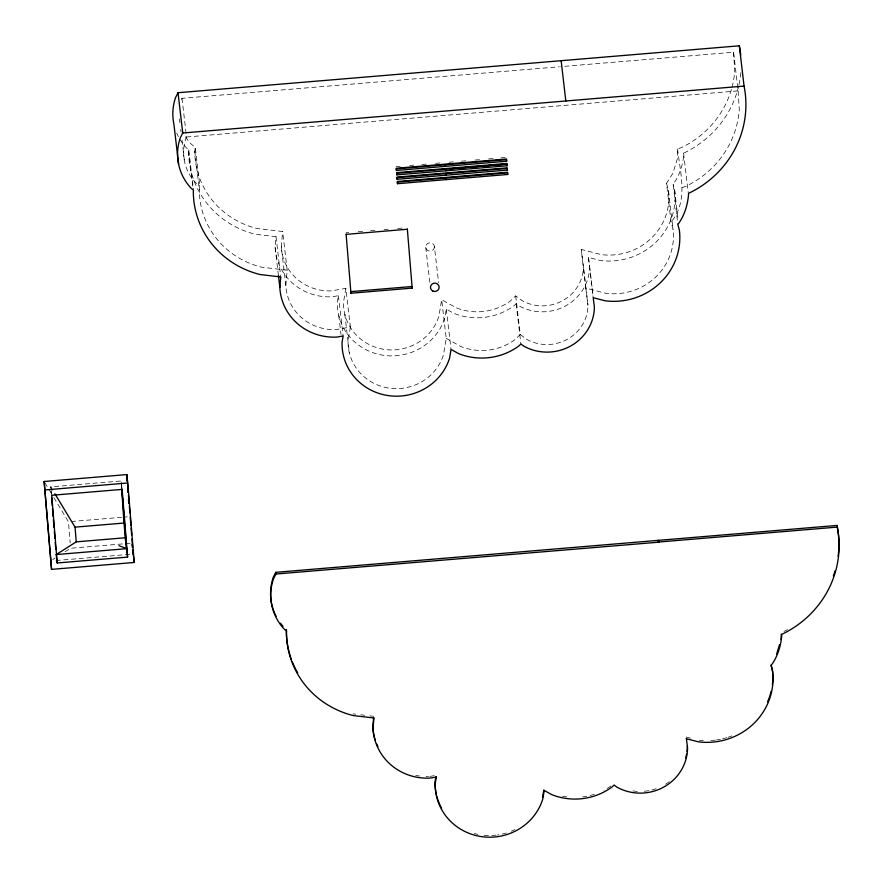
<?xml version="1.0" encoding="UTF-8"?>
<svg xmlns="http://www.w3.org/2000/svg" width="883" height="883" viewBox="0 0 883 883"><rect width="100%" height="100%" fill="white"/><g stroke="black" fill="none" stroke-linecap="round" stroke-linejoin="round"><path stroke-width="0.66" stroke-dasharray="4.42 3.31" d="M731.411 89.448A95.706 91.998 -6.7 0 1 681.19 147.704L677.57 148.896L677.283 159.05L672.89 173.3L666.522 183.333L671.069 222.019L673.023 229.304A59.349 57.053 -6.7 0 1 605.793 293.288L585.782 288.09L581.235 249.414L601.246 254.602A59.349 57.053 -6.7 0 0 668.475 190.629L666.522 183.333M677.57 148.896C680.197 173.035 688.685 201.225 671.069 222.019M738.674 86.037A101.909 97.958 -6.7 0 1 683.906 153.035C683.243 163.631 679.888 175.375 673.122 184.238L677.857 224.514M278.41 275.308L275.099 247.108L276.037 236.688L255.342 234.26A90.077 86.589 -6.7 0 1 188.587 151.192L188.763 149.867L186.192 147.726A53.422 51.346 -6.7 0 1 179.713 139.028M281.291 246.787A48.51 46.633 -6.7 0 0 331.909 290.849L345.838 288.344L350.385 327.019L336.445 329.536A48.51 46.633 -6.7 0 1 285.827 285.463L281.291 246.787L282.648 231.512L256.942 228.487A83.874 80.629 -6.7 0 1 194.779 151.136L195.286 147.439L190.827 143.741A47.218 45.397 -6.7 0 1 184.58 135.132M285.827 285.463L287.196 270.187L282.648 231.512M287.196 270.187L261.489 267.174A83.874 80.629 -6.7 0 1 199.326 189.812L199.834 186.125L195.286 147.439M275.099 247.108A54.702 52.583 -6.7 0 0 332.185 296.798L338.399 295.684L337.339 301.975A54.956 52.825 -6.7 0 0 383.465 355.297A54.956 52.825 -6.7 0 0 444.855 317.77L446.301 309.127L453.829 313.333A60.761 58.41 -6.7 0 0 514.116 305.695L516.169 303.741L518.95 305.794A46.931 45.121 -6.7 0 0 589.645 266.633L588.464 257.417L600.374 260.507A65.552 63.013 -6.7 0 0 674.623 189.856L673.122 184.238M345.838 288.344L343.531 302.096A48.753 46.865 -6.7 0 0 384.458 349.414A48.753 46.865 -6.7 0 0 438.917 316.114L441.677 299.679L456.246 307.825A54.569 52.461 -6.7 0 0 510.385 300.971L515.705 295.893L522.085 300.628A40.739 39.161 -6.7 0 0 583.453 266.633L581.235 249.414M350.385 327.019L348.079 340.772A48.753 46.865 -6.7 0 0 389.006 388.09A48.753 46.865 -6.7 0 0 443.465 354.789L446.224 338.366L441.677 299.679M181.479 99.315L181.986 98.311L559.314 66.777M181.986 98.311L186.534 136.986L186.015 137.991A47.218 45.397 -6.7 0 0 195.375 182.428L199.834 186.125M515.705 295.893L520.253 334.58L514.932 339.646A54.569 52.461 -6.7 0 1 460.794 346.5L446.224 338.366M52.792 559.557L55.022 558.144M65.033 551.787L70.607 548.255L130.463 543.255M682.106 187.582L685.738 186.379A95.706 91.998 -6.7 0 0 739.292 109.647L738.122 90.894L733.574 52.207L560.694 66.655M429.911 776.422L436.125 775.307M186.534 136.986L738.122 90.894M396.092 166.644L400.176 166.302M409.69 165.507L413.774 165.165M421.942 164.481L428.741 163.918M435.54 163.344L440.981 162.891M449.149 162.207L453.233 161.876M461.39 161.192L466.831 160.739M474.999 160.055L480.44 159.591M488.597 158.918L494.039 158.454M500.849 157.891L506.29 157.439M346.004 232.759L348.73 232.538M358.244 231.743L363.686 231.28M370.496 230.717L375.937 230.264M384.094 229.58L388.178 229.238M397.703 228.443L403.145 227.991M71.181 521.533L121.523 517.328M122.88 517.217L129.68 516.643M55.993 560.517L131.865 554.171M353.068 713.883L355.65 714.181M360.827 714.788L364.701 715.252M369.878 715.859L373.752 716.312M686.179 737.04L691.477 738.42M520.253 334.58L526.632 339.315A40.739 39.161 -6.7 0 0 587.99 305.319L583.453 266.633M52.837 490.319L50.75 486.875L121.148 480.992L121.578 484.59M44.845 482.648L51.093 493.001M53.874 497.604L68.466 521.765L70.176 542.957M585.782 288.09L587.99 305.319M683.585 153.134L688.321 193.421M674.623 189.856L678.1 219.392M668.475 190.629L673.023 229.304M589.645 266.633L593.111 296.169M588.464 257.417L593.188 297.703M516.169 303.741L520.904 344.017M446.301 309.127L451.036 349.414M434.392 246.578A4.349 4.172 -6.7 0 1 428.189 250.728A4.349 4.172 -6.7 0 1 427.604 243.52A4.349 4.172 -6.7 0 1 434.392 246.578L438.63 282.67M425.738 247.306L429.977 283.399M344.823 314.26L349.359 352.946M338.399 295.684L343.134 335.959M338.796 315.684L341.004 334.48M276.037 236.688L280.761 276.975M194.779 151.136L199.326 189.812M188.763 149.867L193.344 188.807M188.587 151.192L192.693 186.103M180.739 129.459L181.048 132.13M181.997 140.132L184.503 161.479M121.711 485.793L122.141 489.392M51.17 490.473L50.75 486.875L51.291 493.641M51.313 491.676L51.733 495.286M121.699 487.758L121.148 480.992L121.622 487.769M733.574 52.207L734.755 70.96A95.706 91.998 -6.7 0 1 731.775 88.157M514.866 829.567A54.956 52.825 -6.7 0 1 511.301 831.19M506.378 832.967A54.956 52.825 -6.7 0 1 497.482 834.965M496.18 835.13A54.956 52.825 -6.7 0 1 483.144 835.175M477.968 834.358A54.956 52.825 -6.7 0 1 474.193 833.442M428.619 776.477A54.702 52.583 -6.7 0 1 426.014 776.488M419.513 776.014A54.702 52.583 -6.7 0 1 415.683 775.373M787.493 629.623A101.909 97.958 -6.7 0 1 783.983 631.488M731.764 735.903A65.552 63.013 -6.7 0 1 728.067 737.25M726.808 737.647A65.552 63.013 -6.7 0 1 721.687 739.016M720.396 739.292A65.552 63.013 -6.7 0 1 716.499 739.976M715.197 740.153A65.552 63.013 -6.7 0 1 709.954 740.605M703.332 740.594A65.552 63.013 -6.7 0 1 699.391 740.285M669.259 781.676A46.931 45.121 -6.7 0 1 664.756 784.7M656.135 788.707A46.931 45.121 -6.7 0 1 642.791 791.367M637.36 791.367A46.931 45.121 -6.7 0 1 630.583 790.517M610.782 786.08A60.761 58.41 -6.7 0 1 604.027 790.197M594.314 794.292A60.761 58.41 -6.7 0 1 582.681 796.896M566.831 796.896A60.761 58.41 -6.7 0 1 561.632 796.013M178.41 136.666A53.422 51.346 -6.7 0 1 176.699 133.024M740.826 72.66A101.909 97.958 -6.7 0 1 738.983 84.713M179.955 122.792A47.218 45.397 -6.7 0 1 179.315 118.896"/><path stroke-width="1.32" d="M781.124 639.546L781.278 634.115M739.325 45.806L744.06 86.081A101.909 97.958 -6.7 0 1 688.63 193.322C687.978 203.918 684.623 215.651 677.857 224.514L679.358 230.132A65.552 63.013 -6.7 0 1 605.109 300.794L593.188 297.703L594.38 306.909A46.931 45.121 -6.7 0 1 523.685 346.081L520.904 344.017L518.851 345.981A60.761 58.41 -6.7 0 1 458.564 353.608L451.036 349.414L449.59 358.056A54.956 52.825 -6.7 0 1 388.2 395.584A54.956 52.825 -6.7 0 1 342.074 342.251L343.134 335.959L336.909 337.085A54.702 52.583 -6.7 0 1 279.834 287.394L280.761 276.975L260.077 274.536A90.077 86.589 -6.7 0 1 193.322 191.468L193.498 190.154L190.916 188.013A53.422 51.346 -6.7 0 1 180.342 137.748L182.748 133.002L178.013 92.715L739.325 45.806A101.909 97.958 -6.7 0 1 740.727 55.121M373.641 717.614L372.825 726.731A54.702 52.583 -6.7 0 0 375.319 740.23M286.489 629.491L286.313 630.815A90.077 86.589 -6.7 0 0 291.434 659.535M435.904 776.565L435.065 781.598A54.956 52.825 -6.7 0 0 436.511 795.307M542.581 797.393L543.818 789.987M776.676 653.983L779.501 644.8M182.748 133.002L744.06 86.081M686.378 738.729L698.298 741.819A65.552 63.013 -6.7 0 0 772.548 671.157L771.047 665.539C777.802 656.676 781.168 644.943 781.819 634.336A101.909 97.958 -6.7 0 0 837.25 527.107L837.051 525.429L275.739 572.339L273.333 577.085A53.422 51.346 -6.7 0 0 276.136 616.29M658.884 540.319L659.016 542.162L275.926 574.016L273.52 578.773A53.422 51.346 -6.7 0 0 284.105 629.038L286.688 631.179L286.511 632.493A90.077 86.589 -6.7 0 0 353.266 715.561L373.951 717.989L373.023 728.409A54.702 52.583 -6.7 0 0 430.098 778.1L436.323 776.985L435.264 783.276A54.956 52.825 -6.7 0 0 481.39 836.609A54.956 52.825 -6.7 0 0 542.769 799.071L544.226 790.428L551.754 794.634A60.761 58.41 -6.7 0 0 612.029 786.996L614.093 785.042L616.875 787.106A46.931 45.121 -6.7 0 0 687.559 747.934L686.356 738.354M178.013 92.715L175.607 97.472A53.422 51.346 -6.7 0 0 173.885 124.028L178.62 164.304M56.214 554.568L76.247 541.853L125.22 537.758L127.605 557.096L57.207 562.979L56.214 554.568L126.622 548.685L121.81 489.116M396.456 170.452L506.654 161.225L506.478 159.017L396.279 168.245L396.456 170.452L396.268 168.852L506.467 159.646L506.654 161.225M507.019 165.783L506.831 164.183L396.622 173.267L396.809 174.867L507.019 165.783L506.831 163.454L396.633 172.66L396.809 174.867M449.524 168.852L506.82 164.039M397.173 179.282L507.361 170.077L507.184 167.869L396.986 177.075L397.173 179.282L396.986 177.682L507.173 168.432L507.361 170.077M397.527 183.697L507.725 174.459L507.537 172.251L397.35 181.49L397.527 183.697L397.339 182.086L507.526 172.847L507.725 174.459M346.191 234.359L407.416 229.249M412.173 288.112L411.986 286.511L350.761 291.633L350.948 293.233L412.173 288.112L407.339 229.017M44.15 481.5L126.799 474.59L127.781 483.001L134.205 562.471L51.556 569.38L44.15 481.5L51.556 569.38M45.143 489.91L127.781 483.001M54.912 493.774L75.055 527.14L124.039 523.045L121.711 489.127M659.082 541.996L837.25 527.107M118.973 545.628L126.622 548.685M771.146 664.976L772.349 669.48A65.552 63.013 -6.7 0 1 772.36 684.579M131.997 544.502L132.351 547.239M132.869 551.334L134.205 562.471M658.122 540.374L658.321 542.063M561.158 60.695L565.826 101.148M445.242 164.768L445.429 166.357M445.595 169.172L445.794 170.772M445.959 173.587L446.147 175.187M446.312 178.002L446.5 179.602M278.41 275.308L279.834 287.394M275.739 572.339L275.926 574.016M346.114 234.127L350.948 293.233M127.351 481.445L126.799 474.59L127.262 481.367M127.571 484.182L128.234 492.405M128.454 495.142L129.128 503.365M129.348 506.102L129.9 512.957M130.231 517.063L130.894 525.286M131.114 528.023L131.666 534.877M131.997 538.994L132.671 547.206M132.892 549.954L133.223 554.06M127.605 557.096L122.141 489.392L51.733 495.286L57.207 562.979M124.039 523.045L125.22 537.758M75.055 527.14L76.247 541.853M51.622 497.703L52.285 505.827M52.494 508.531L53.157 516.654M53.377 519.37L54.029 527.493M54.36 531.555L54.901 538.321M55.232 542.383L55.784 549.149M127.638 486.798L128.013 492.228M128.477 499.005L128.752 503.078M441.61 808.166A54.956 52.825 -6.7 0 1 436.831 796.51M377.924 746.621A54.702 52.583 -6.7 0 1 376.776 744.093M297.714 672.868A90.077 86.589 -6.7 0 1 292.394 662.04M283.013 626.345A53.422 51.346 -6.7 0 1 280.441 623.177M837.051 525.429A101.909 97.958 -6.7 0 1 838.11 556.301M835.009 570.926A101.909 97.958 -6.7 0 1 833.331 576.058M771.124 691.334A65.552 63.013 -6.7 0 1 767.581 701.83M687.371 746.256A46.931 45.121 -6.7 0 1 687.007 751.488M686.588 754.104A46.931 45.121 -6.7 0 1 685.672 757.934M432.935 291.092A4.349 4.172 -6.7 0 0 439.138 286.942A4.349 4.172 -6.7 0 0 432.35 283.885A4.349 4.172 -6.7 0 0 432.935 291.092"/></g></svg>
